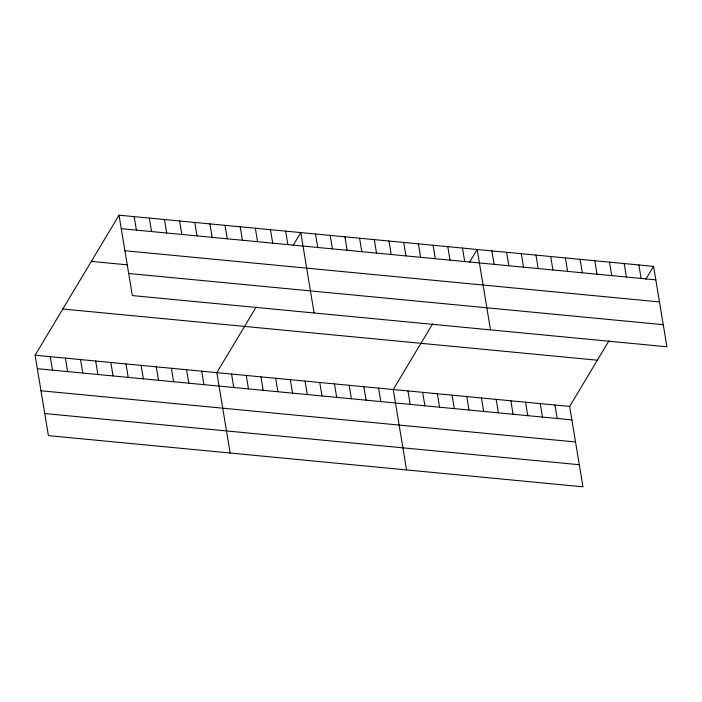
<?xml version="1.0" encoding="UTF-8"?>
<svg xmlns="http://www.w3.org/2000/svg" width="702" height="702" viewBox="0 0 702 702"><rect width="100%" height="100%" fill="white"/><g stroke="black" fill="none" stroke-linecap="round" stroke-linejoin="round"><path stroke-width="1.05" d="M608.985 340.803L569.655 406.423L582.967 486.819L48.412 435.626L35.1 355.23L119.033 215.181L653.588 266.374L666.9 346.77L132.345 295.577L119.033 215.181M256.177 307.02L216.848 372.63L230.159 453.027M293.024 245.533L300.781 232.59L314.092 312.987M432.581 323.912L393.252 389.531L406.563 469.919M469.427 262.425L477.184 249.482L490.496 329.879M645.831 279.317L653.588 266.374M121.262 228.65L655.817 279.835M124.921 250.737L659.476 301.93M91.339 261.398L127.036 264.821M128.685 273.49L663.241 324.684M62.794 309.012L597.358 360.205M35.1 355.23L569.655 406.423M37.329 368.69L571.884 419.884M40.988 390.777L575.543 441.97M44.752 413.539L579.308 464.724M638.89 264.97L641.119 278.431M624.192 263.557L626.421 277.027M609.494 262.153L611.714 275.614M594.787 260.749L597.016 274.21M580.089 259.336L582.318 272.797M565.391 257.932L567.62 271.393M550.693 256.52L552.922 269.98M535.986 255.116L538.215 268.576M554.957 405.01L557.186 418.471M521.288 253.703L523.516 267.172M540.259 403.606L542.488 417.067M506.59 252.299L508.818 265.76M525.552 402.193L527.781 415.663M491.891 250.895L494.12 264.356M510.854 400.789L513.083 414.25M496.156 399.385L498.385 412.846M462.486 248.078L464.715 261.539M481.458 397.973L483.687 411.433M447.788 246.665L450.017 260.126M466.751 396.569L468.98 410.029M433.09 245.261L435.319 258.722M452.053 395.156L454.282 408.617M418.383 243.848L420.612 257.318M437.355 393.752L439.584 407.213M403.685 242.444L405.914 255.905M422.657 392.339L424.885 405.809M388.987 241.032L391.216 254.501M407.95 390.935L410.179 404.396M374.289 239.628L376.518 253.089M359.582 238.224L361.811 251.685M378.553 388.118L380.782 401.579M344.884 236.811L347.113 250.272M363.855 386.714L366.084 400.175M330.186 235.407L332.415 248.868M349.148 385.301L351.377 398.762M315.488 233.994L317.716 247.464M334.45 383.897L336.679 397.358M319.752 382.485L321.981 395.954M285.635 231.142L287.864 244.603M305.054 381.081L307.283 394.542M270.489 229.686L272.718 243.155M290.347 379.668L292.576 393.138M255.344 228.238L257.573 241.699M275.649 378.264L277.878 391.725M240.198 226.79L242.427 240.251M260.951 376.86L263.18 390.321M225.052 225.333L227.281 238.803M246.253 375.447L248.482 388.908M209.907 223.885L212.136 237.346M231.546 374.043L233.775 387.504M194.761 222.437L196.99 235.898M179.615 220.99L181.844 234.45M201.702 371.183L203.931 384.643M164.47 219.533L166.699 232.994M186.556 369.735L188.785 383.195M149.324 218.085L151.553 231.546M171.411 368.278L173.64 381.748M134.179 216.637L136.407 230.098M156.265 366.83L158.494 380.291M141.12 365.382L143.348 378.843M125.974 363.934L128.203 377.395M110.828 362.478L113.057 375.939M95.683 361.03L97.911 374.491M80.537 359.582L82.766 373.043M65.391 358.125L67.62 371.595M50.246 356.677L52.474 370.138"/></g></svg>
